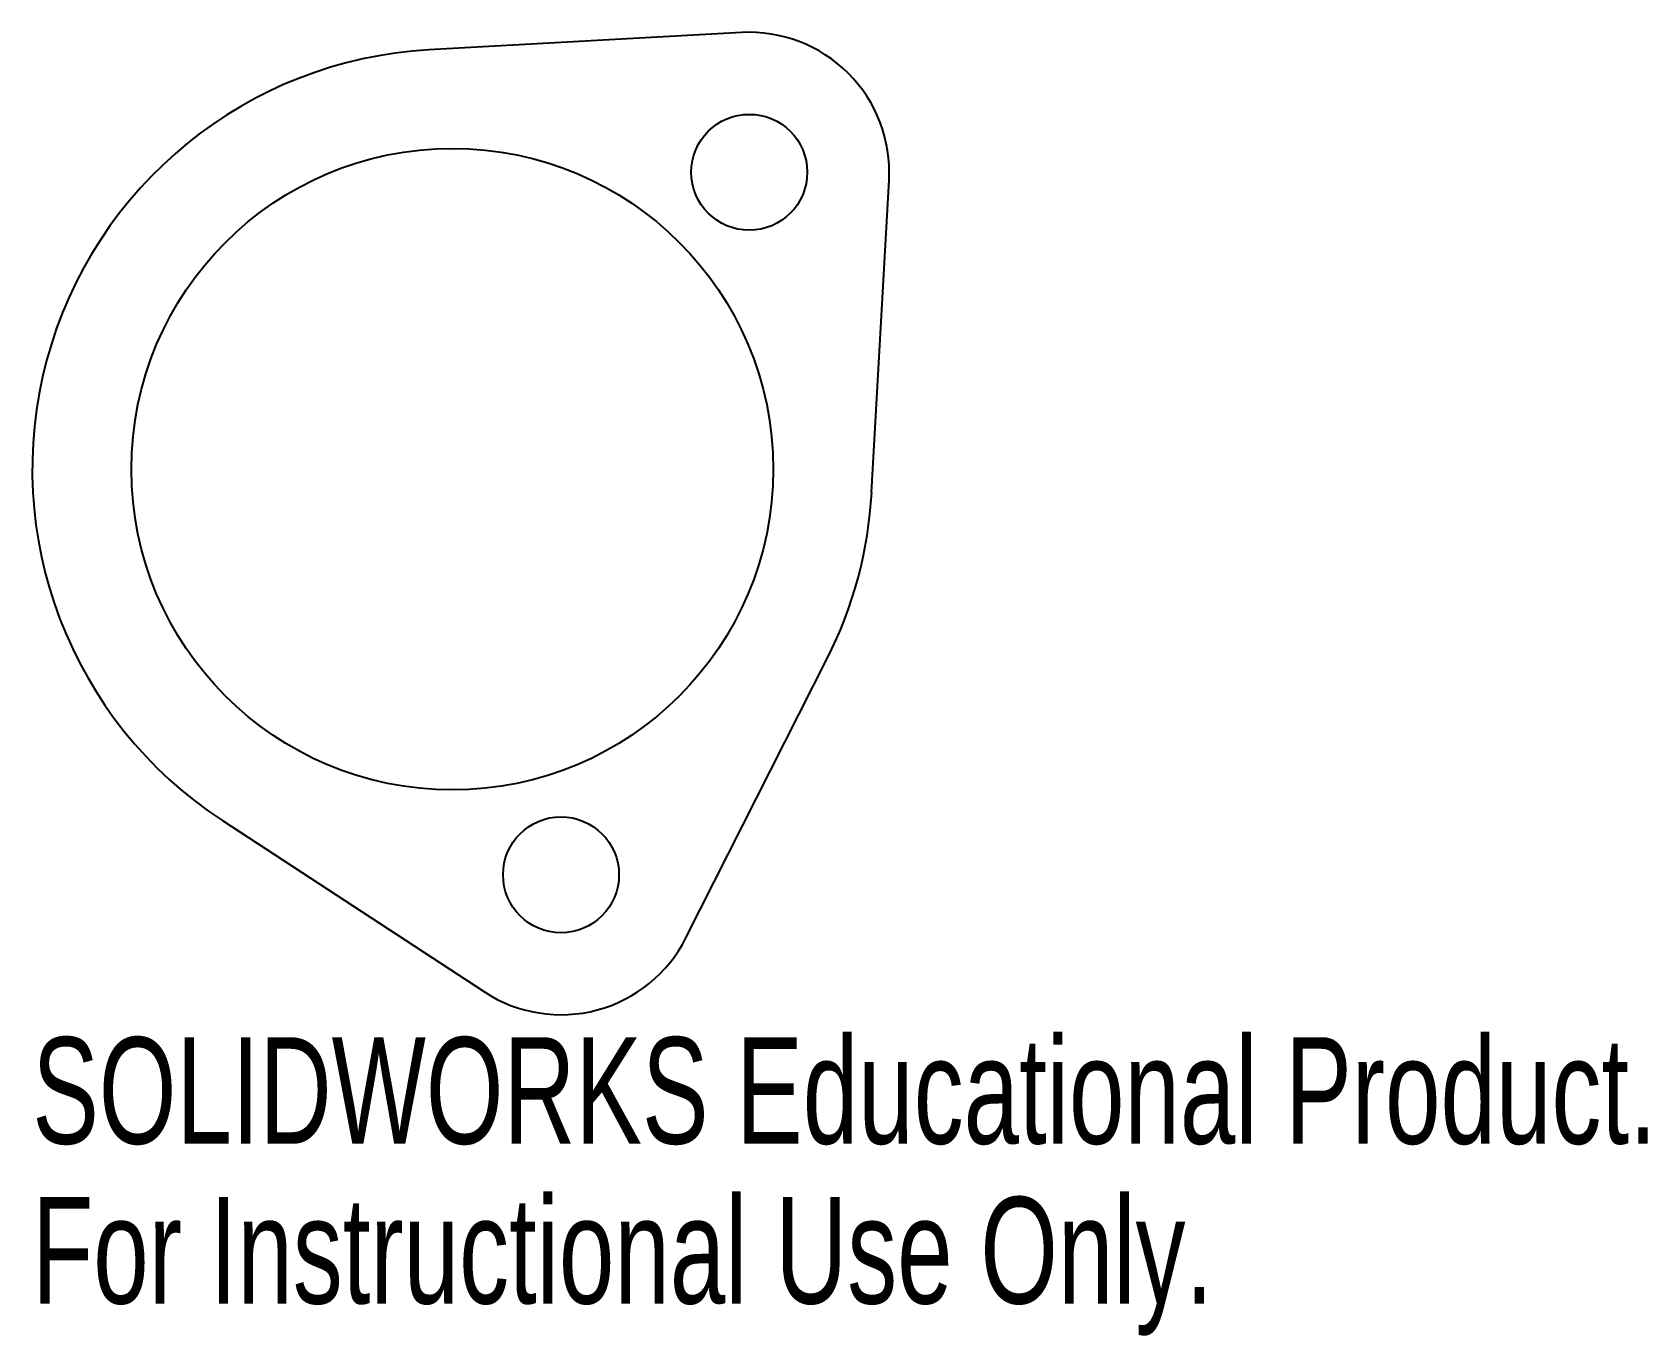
# Model space of a CAD drawing. Header units: inches. Extents: x -0.75 to 2.13, y -1.55 to 0.78.
import ezdxf

# ---------------------------------------------------------------- set-up
doc = ezdxf.new("R2010")
doc.units = ezdxf.units.IN
doc.header["$MEASUREMENT"] = 0
doc.styles.add('SLDTEXTSTYLE0', font='TXT', dxfattribs={"width": 0.7})

msp = doc.modelspace()

# ---------------------------------------------------------------- linework, layer by layer
at = {"color": 7, "linetype": 'Continuous', "lineweight": 25}
for p, q in [((0.5164, 0.7799), (-0.0417, 0.7488)), ((0.7488, -0.0417), (0.7799, 0.5164)), ((0.4172, -0.8372), (0.6694, -0.3383)), ((-0.4106, -0.6276), (0.0573, -0.9337))]:
    msp.add_line(p, q, dxfattribs=at)
for centre, radius in [((0.5303, 0.5303), 0.1035), ((0, 0), 0.573), ((0.1941, -0.7244), 0.1035)]:
    msp.add_circle(centre, radius, dxfattribs=at)
for centre, radius, start, end in [((0.5303, 0.5303), 0.25, 356.8103, 93.1897), ((0, 0), 0.75, 93.1897, 236.8103), ((0, 0), 0.75, 333.1897, 356.8103), ((0.1941, -0.7244), 0.25, 236.8103, 333.1897)]:
    msp.add_arc(centre, radius, start, end, dxfattribs=at)

# ---------------------------------------------------------------- texts
at = {"color": 7, "linetype": 'Continuous', "char_height": 0.1903, "attachment_point": 1, "style": 'SLDTEXTSTYLE0'}
for s, insert in [('SOLIDWORKS Educational Product.', (-0.75, -1.0146)), ('For Instructional Use Only.', (-0.75, -1.3))]:
    msp.add_mtext(s, dxfattribs=dict(at, insert=insert))

doc.saveas('drawing.dxf')
